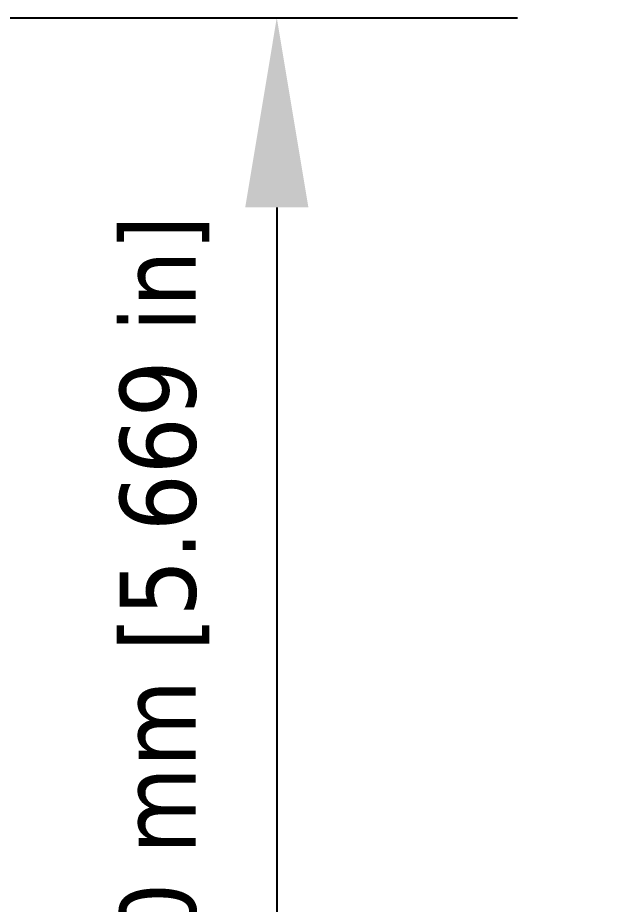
# Model space of a CAD drawing. Header units: millimetres. Extents: x 40 to 2195, y 40 to 1687.
# Drawn here: x 1287.3 to 1348.7, y 316.5 to 410 of the extents above; entities that cross this region are included whole.
import ezdxf

# ---------------------------------------------------------------- set-up
doc = ezdxf.new("R2010")
doc.units = ezdxf.units.MM
doc.header["$LTSCALE"] = 8
doc.layers.add('Dimension (ISO)', color=7, linetype='Continuous', lineweight=25)
doc.styles.add('Note Text (ANSI)', font='tahoma.ttf')
doc.dimstyles.new('Default (ISO)', dxfattribs={"dimscale": 8, "dimtxt": 1, "dimasz": 2.5, "dimexe": 3.175, "dimexo": 0, "dimgap": 0.762, "dimtad": 1, "dimrnd": 1e-08, "dimzin": 0, "dimdsep": 46, "dimtxsty": 'Note Text (ANSI)', "dimcen": 0.09, "dimdle": 10, "dimclrd": 1, "dimclre": 1, "dimclrt": 1, "dimazin": 0, "dimtfac": 3.5052, "dimtmove": 0, "dimatfit": 3, "dimfxl": 1, "dimtolj": 1, "dimtzin": 0, "dimlwd": -1, "dimlwe": -1, "dimarcsym": 0})

# ---------------------------------------------------------------- blocks, each defined once
blk = doc.blocks.new('*D15')
at = {"layer": 'Defpoints', "color": 0, "transparency": 16777216}
for p in [(1208.82, 409.998), (1208.82, 266), (1314.673, 266)]:
    blk.add_point(p, dxfattribs=at)
at = {"layer": 'Dimension (ISO)', "color": 1, "transparency": 16777216}
for p, q in [((1208.82, 409.998), (1340.073, 409.998)), ((1314.673, 389.998), (1314.673, 286)), ((1208.82, 266), (1340.073, 266))]:
    blk.add_line(p, q, dxfattribs=at)
for points in [[(1311.34, 389.998), (1318.007, 389.998), (1314.673, 409.998)], [(1311.34, 286), (1318.007, 286), (1314.673, 266)]]:
    blk.add_solid(points, dxfattribs=at)
at = {"layer": 'Dimension (ISO)', "color": 1, "transparency": 16777216, "insert": (1298.111, 285.754), "char_height": 8, "attachment_point": 1, "rotation": 90, "style": 'Note Text (ANSI)'}
blk.add_mtext('\\A1;144.00 mm [5.669 in]', dxfattribs=at)

msp = doc.modelspace()

# ---------------------------------------------------------------- dimensions: what is measured, and where the dimension line sits
at = {"layer": 'Dimension (ISO)', "color": 1, "true_color": 0xff0000}
dim = msp.add_linear_dim(base=(1314.673, 266), p1=(1208.82, 409.998), p2=(1208.82, 266), angle=90, text='<> mm [5.669 in]', dimstyle='Default (ISO)', override={"dimgap": 0.762, "dimdec": 2, "dimpost": '', "dimtol": 0, "dimlim": 0, "dimtp": 0, "dimtm": 0, "dimtdec": 2, "dimtofl": 0, "dimatfit": 1}, dxfattribs=at)
dim.commit()
dim.dimension.update_dxf_attribs({"geometry": '*D15', "text_midpoint": (1314.673, 337.999), "dimtype": 160})

doc.saveas('drawing.dxf')
